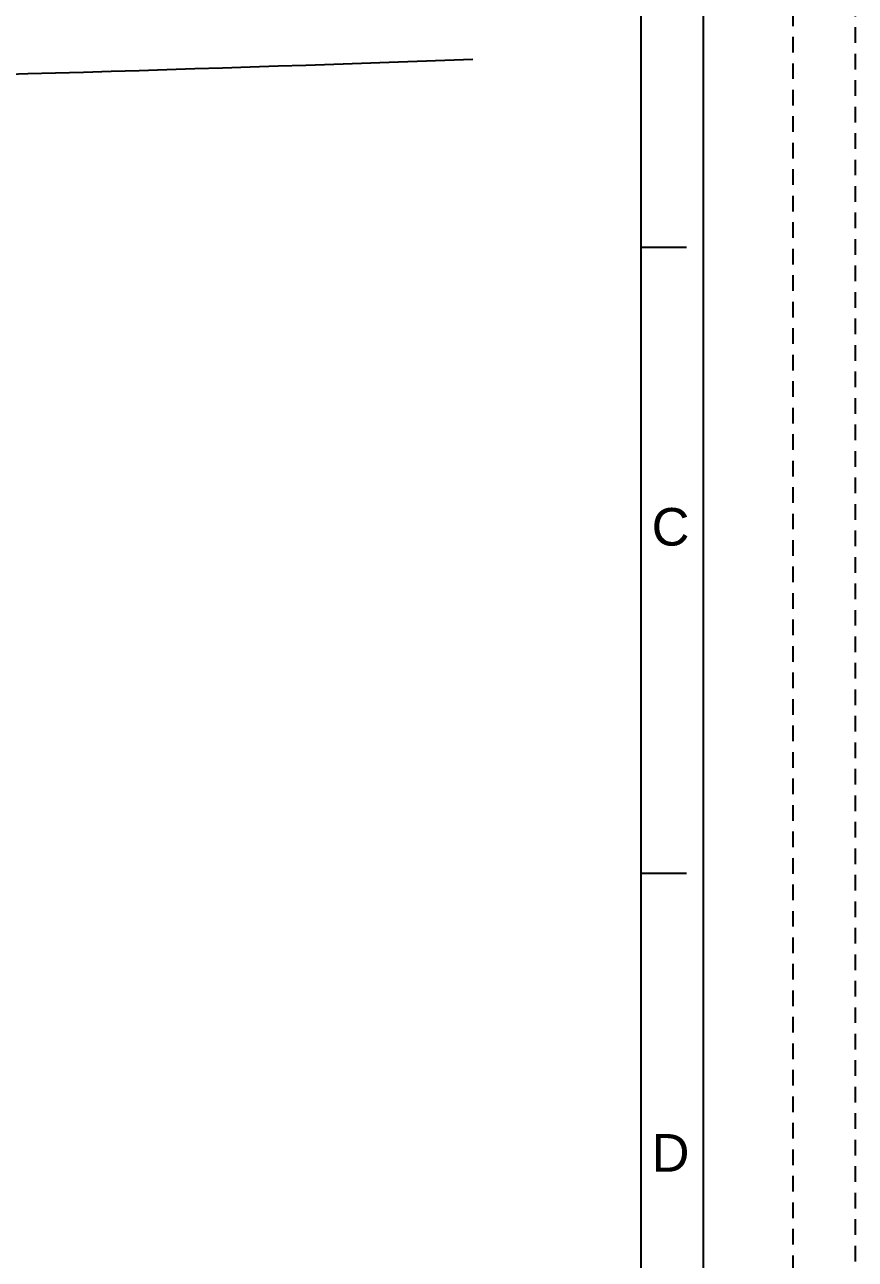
# Model space of a CAD drawing. Header units: inches. Extents: x 20.3 to 71.4, y 4.5 to 37.9.
# Drawn here: x 63.7 to 71.37, y 15.07 to 26.46 of the extents above; entities that cross this region are included whole.
import ezdxf
from ezdxf.enums import TextEntityAlignment as Align

# ---------------------------------------------------------------- set-up
doc = ezdxf.new("R2010")
doc.units = ezdxf.units.IN
doc.header["$MEASUREMENT"] = 0
doc.linetypes.add('HIDDEN', pattern=[0.375, 0.25, -0.125])
for name, color, linetype in [('COTAS', 4, 'Continuous'), ('medidas', 3, 'Continuous'), ('ROTULO', 7, 'Continuous')]:
    doc.layers.add(name, color=color, linetype=linetype)
doc.styles.add('SANSSERIF', font='sas_____.pfb')

# ---------------------------------------------------------------- blocks, each defined once
blk = doc.blocks.new('MA')
at = {"layer": 'COTAS', "linetype": 'HIDDEN'}
for p, q in [((54.6, -1.425), (-1.28, -1.425)), ((55.6, -2.425), (-2.28, -2.425))]:
    blk.add_line(p, q, dxfattribs=at)

msp = doc.modelspace()

# ---------------------------------------------------------------- linework, layer by layer
at = {"color": 2}
msp.add_line((69.9664, 5.80543), (69.9664, 36.5354), dxfattribs=at)
at = {"color": 1}
msp.add_line((69.38877, 6.38306), (69.38877, 35.95777), dxfattribs=at)
for p, q in [((69.38877, 24.40515), (69.80926, 24.40515)), ((69.38877, 18.62884), (69.80926, 18.62884))]:
    msp.add_line(p, q)
at = {"layer": 'medidas'}
msp.add_spline([(51.39561, 26.03804), (59.61948, 25.93292), (67.83416, 26.13866)], degree=3, dxfattribs=at)

# ---------------------------------------------------------------- block references
at = {"layer": 'COTAS', "xscale": 0.5776310013106911, "yscale": 0.5776310013106911, "zscale": 0.5776310013106911, "rotation": 90}
msp.add_blockref('MA', (69.9664, 5.80543), dxfattribs=at)

# ---------------------------------------------------------------- texts
at = {"layer": 'ROTULO', "color": 4, "style": 'SANSSERIF'}
for s, p in [('C', (69.66118, 21.65187)), ('D', (69.66118, 15.87556))]:
    msp.add_text(s, height=0.34658, dxfattribs=at).set_placement(p, align=Align.CENTER)

doc.saveas('drawing.dxf')
